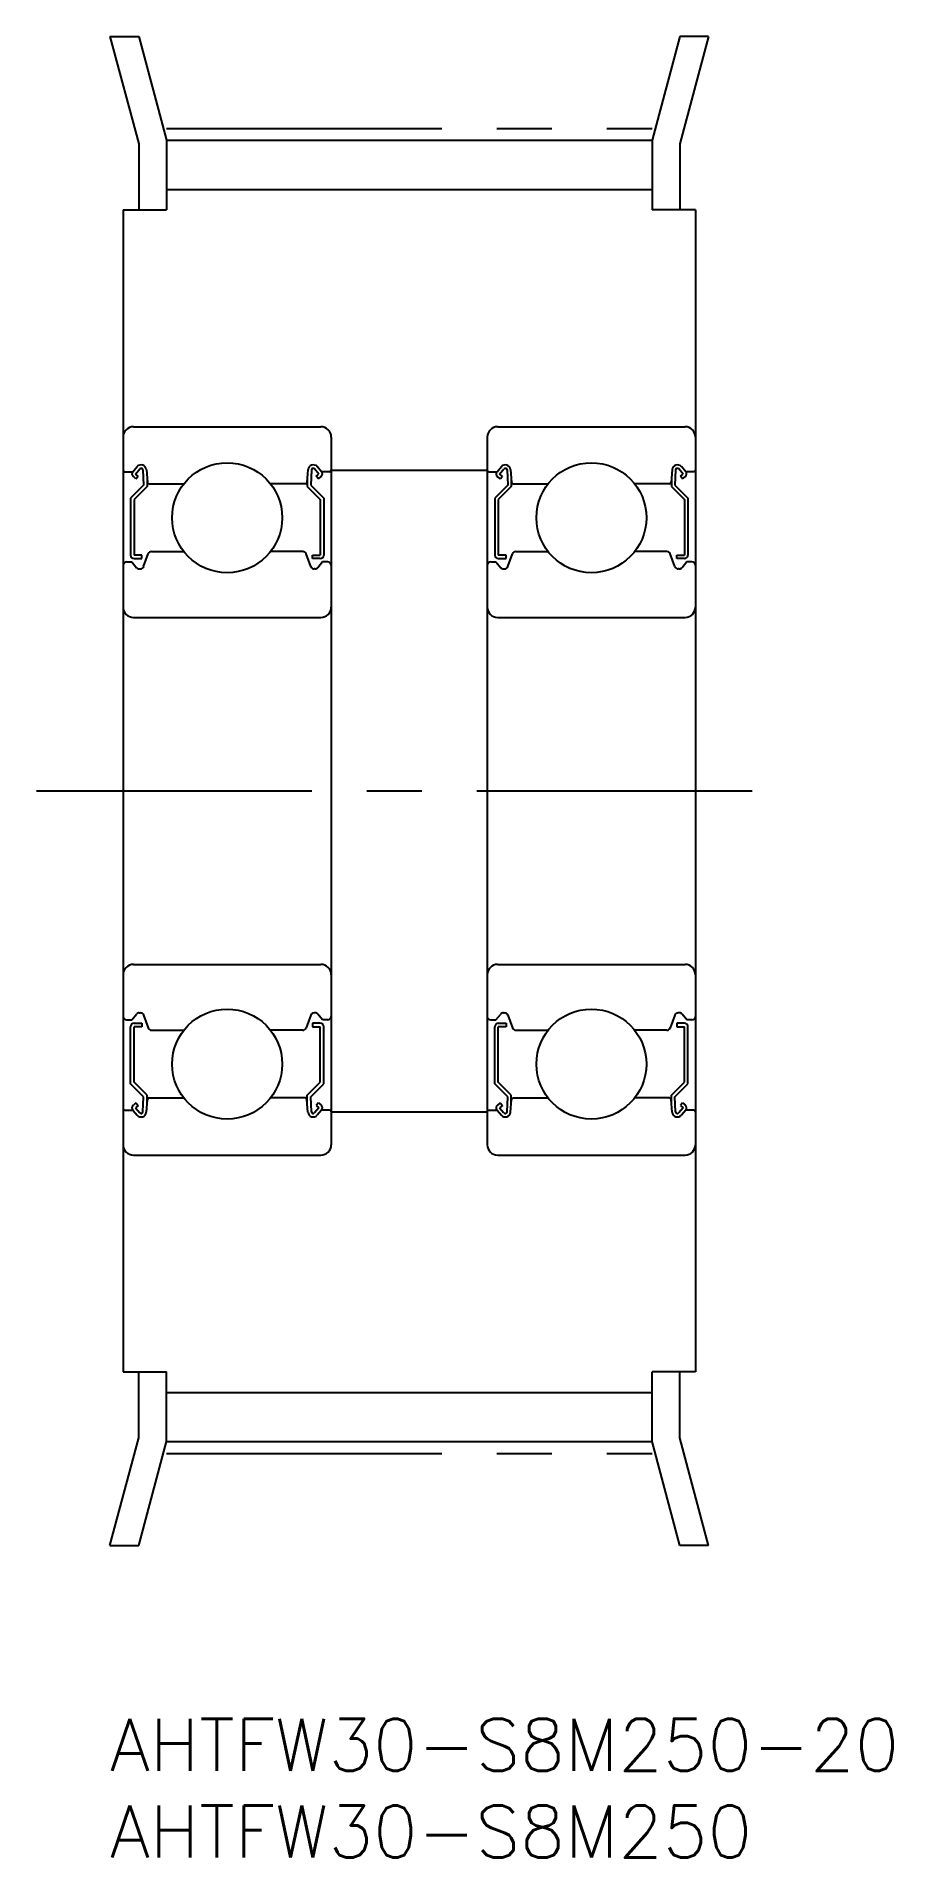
# Model space of a CAD drawing. Extents: x -4 to 45, y -8 to 97.
import ezdxf

# ---------------------------------------------------------------- set-up
doc = ezdxf.new("R2010")
doc.units = 0
doc.header["$LTSCALE"] = 0.5
doc.linetypes.add('CENTER', pattern=[50.8, 31.75, -6.35, 6.35, -6.35])
for name, color, linetype in [('MSM_CENTER', 1, 'CENTER'), ('MSM_CONTINUOUS', 7, 'CONTINUOUS'), ('MSM_PART_NUMBER', 7, 'CONTINUOUS')]:
    doc.layers.add(name, color=color, linetype=linetype)
doc.styles.get("Standard").update_dxf_attribs({"font": 'txt.shx', "height": 3, "bigfont": 'bigfont.shx'})

# ---------------------------------------------------------------- blocks, each defined once
blk = doc.blocks.new('*U2')
at = {"layer": 'MSM_PART_NUMBER'}
blk.add_text('AHTFW30-S8M250-20', height=3, dxfattribs=at).set_placement((0, -3))
blk = doc.blocks.new('*U3')
at = {"layer": 'MSM_PART_NUMBER'}
blk.add_text('AHTFW30-S8M250', height=3, dxfattribs=at).set_placement((0, -8))

msp = doc.modelspace()

# ---------------------------------------------------------------- linework, layer by layer
at = {"layer": 'MSM_CENTER'}
for p, q in [((3.26, 91.69), (31.26, 91.69)), ((-4.24, 53.5), (38.76, 53.5)), ((3.26, 15.3), (31.26, 15.3))]:
    msp.add_line(p, q, dxfattribs=at)
at = {"layer": 'MSM_CONTINUOUS'}
for p, q in [((0, 97), (1.66, 90.8)), ((0, 97), (1.66, 97)), ((1.66, 97), (3.26, 91.01)), ((32.87, 97), (31.26, 91.01)), ((34.52, 97), (32.86, 90.8)), ((34.52, 97), (32.87, 97)), ((1.66, 90.8), (1.66, 87)), ((3.26, 91.01), (31.26, 91.01)), ((3.26, 91.01), (3.26, 87)), ((31.26, 91.01), (31.26, 87)), ((32.86, 90.8), (32.86, 87)), ((3.26, 88.18), (31.26, 88.18)), ((0.76, 87), (0.76, 20)), ((0.76, 87), (3.26, 87)), ((33.76, 87), (31.26, 87)), ((33.76, 87), (33.76, 20)), ((1.36, 74.5), (12.16, 74.5)), ((12.76, 73.9), (12.76, 33.1)), ((21.76, 73.9), (21.76, 33.1)), ((22.36, 74.5), (33.16, 74.5)), ((0.86, 71.9), (1.32, 71.9)), ((1.32, 71.9), (1.57, 72.2)), ((1.5, 71.49), (1.35, 71.62)), ((1.47, 71.77), (1.72, 72.07)), ((1.63, 71.64), (1.47, 71.77)), ((1.5, 71.49), (1.63, 71.64)), ((1.9, 72.01), (1.94, 71.13)), ((2.1, 72.03), (2.16, 71.29)), ((2.14, 71.52), (2.14, 71.05)), ((11.42, 72.03), (11.36, 71.29)), ((11.38, 71.52), (11.38, 71.05)), ((11.62, 72.01), (11.58, 71.13)), ((12.05, 71.77), (11.8, 72.07)), ((11.9, 71.64), (12.05, 71.77)), ((12.02, 71.49), (11.9, 71.64)), ((12.2, 71.9), (11.95, 72.2)), ((12.02, 71.49), (12.18, 71.62)), ((12.66, 71.9), (12.2, 71.9)), ((12.76, 72), (21.76, 72)), ((21.86, 71.9), (22.32, 71.9)), ((22.32, 71.9), (22.57, 72.2)), ((22.5, 71.49), (22.35, 71.62)), ((22.47, 71.77), (22.72, 72.07)), ((22.63, 71.64), (22.47, 71.77)), ((22.5, 71.49), (22.63, 71.64)), ((22.9, 72.01), (22.94, 71.13)), ((23.1, 72.03), (23.16, 71.29)), ((23.14, 71.52), (23.14, 71.05)), ((32.42, 72.03), (32.36, 71.29)), ((32.38, 71.52), (32.38, 71.05)), ((32.62, 72.01), (32.58, 71.13)), ((33.05, 71.77), (32.8, 72.07)), ((32.9, 71.64), (33.05, 71.77)), ((33.02, 71.49), (32.9, 71.64)), ((33.2, 71.9), (32.95, 72.2)), ((33.02, 71.49), (33.18, 71.62)), ((33.66, 71.9), (33.2, 71.9)), ((1.94, 71.13), (1.19, 70.38)), ((1.19, 70.38), (1.19, 67.1)), ((2.14, 71.05), (1.39, 70.3)), ((2.26, 71.2), (4.26, 71.2)), ((11.26, 71.2), (9.27, 71.2)), ((11.38, 71.05), (12.13, 70.3)), ((11.58, 71.13), (12.33, 70.38)), ((12.33, 70.38), (12.33, 67.1)), ((22.94, 71.13), (22.19, 70.38)), ((22.19, 70.38), (22.19, 67.1)), ((23.14, 71.05), (22.39, 70.3)), ((23.26, 71.2), (25.26, 71.2)), ((32.26, 71.2), (30.27, 71.2)), ((32.38, 71.05), (33.13, 70.3)), ((32.58, 71.13), (33.33, 70.38)), ((33.33, 70.38), (33.33, 67.1)), ((1.39, 70.3), (1.39, 67.1)), ((12.13, 70.3), (12.13, 67.1)), ((22.39, 70.3), (22.39, 67.1)), ((33.13, 70.3), (33.13, 67.1)), ((2.4, 67.3), (4.26, 67.3)), ((11.12, 67.3), (9.27, 67.3)), ((23.4, 67.3), (25.26, 67.3)), ((32.12, 67.3), (30.27, 67.3)), ((0.96, 66.7), (1.26, 66.7)), ((1.26, 66.7), (1.54, 66.37)), ((1.84, 67.1), (1.39, 67.1)), ((1.39, 66.9), (1.84, 66.9)), ((1.69, 66.3), (1.76, 66.3)), ((1.84, 66.9), (1.84, 67.1)), ((1.94, 66.43), (2.21, 67.17)), ((11.58, 66.43), (11.31, 67.17)), ((11.68, 67.1), (12.13, 67.1)), ((11.68, 66.9), (11.68, 67.1)), ((12.13, 66.9), (11.68, 66.9)), ((11.83, 66.3), (11.77, 66.3)), ((12.26, 66.7), (11.99, 66.37)), ((12.56, 66.7), (12.26, 66.7)), ((21.96, 66.7), (22.26, 66.7)), ((22.26, 66.7), (22.54, 66.37)), ((22.84, 67.1), (22.39, 67.1)), ((22.39, 66.9), (22.84, 66.9)), ((22.69, 66.3), (22.76, 66.3)), ((22.84, 66.9), (22.84, 67.1)), ((22.94, 66.43), (23.21, 67.17)), ((32.58, 66.43), (32.31, 67.17)), ((32.68, 66.9), (32.68, 67.1)), ((32.68, 67.1), (33.13, 67.1)), ((33.13, 66.9), (32.68, 66.9)), ((32.83, 66.3), (32.77, 66.3)), ((33.26, 66.7), (32.99, 66.37)), ((33.56, 66.7), (33.26, 66.7)), ((1.36, 63.5), (12.16, 63.5)), ((22.36, 63.5), (33.16, 63.5)), ((1.36, 43.5), (12.16, 43.5)), ((22.36, 43.5), (33.16, 43.5)), ((0.96, 40.3), (1.26, 40.3)), ((1.19, 36.62), (1.19, 39.9)), ((1.26, 40.3), (1.54, 40.63)), ((1.39, 40.1), (1.84, 40.1)), ((1.84, 39.9), (1.39, 39.9)), ((1.39, 36.7), (1.39, 39.9)), ((1.69, 40.7), (1.76, 40.7)), ((1.84, 40.1), (1.84, 39.9)), ((1.94, 40.57), (2.21, 39.83)), ((11.58, 40.57), (11.31, 39.83)), ((12.13, 40.1), (11.68, 40.1)), ((11.68, 40.1), (11.68, 39.9)), ((11.68, 39.9), (12.13, 39.9)), ((11.83, 40.7), (11.77, 40.7)), ((12.26, 40.3), (11.99, 40.63)), ((12.13, 36.7), (12.13, 39.9)), ((12.56, 40.3), (12.26, 40.3)), ((12.33, 36.62), (12.33, 39.9)), ((21.96, 40.3), (22.26, 40.3)), ((22.19, 36.62), (22.19, 39.9)), ((22.26, 40.3), (22.54, 40.63)), ((22.39, 40.1), (22.84, 40.1)), ((22.39, 36.7), (22.39, 39.9)), ((22.84, 39.9), (22.39, 39.9)), ((22.69, 40.7), (22.76, 40.7)), ((22.84, 40.1), (22.84, 39.9)), ((22.94, 40.57), (23.21, 39.83)), ((32.58, 40.57), (32.31, 39.83)), ((32.68, 40.1), (32.68, 39.9)), ((33.13, 40.1), (32.68, 40.1)), ((32.68, 39.9), (33.13, 39.9)), ((32.83, 40.7), (32.77, 40.7)), ((33.26, 40.3), (32.99, 40.63)), ((33.13, 36.7), (33.13, 39.9)), ((33.56, 40.3), (33.26, 40.3)), ((33.33, 36.62), (33.33, 39.9)), ((2.4, 39.7), (4.26, 39.7)), ((11.12, 39.7), (9.27, 39.7)), ((23.4, 39.7), (25.26, 39.7)), ((32.12, 39.7), (30.27, 39.7)), ((1.94, 35.87), (1.19, 36.62)), ((2.14, 35.95), (1.39, 36.7)), ((1.9, 34.99), (1.94, 35.87)), ((2.1, 34.97), (2.16, 35.71)), ((2.14, 35.48), (2.14, 35.95)), ((2.26, 35.8), (4.26, 35.8)), ((11.26, 35.8), (9.27, 35.8)), ((11.42, 34.97), (11.36, 35.71)), ((11.38, 35.95), (12.13, 36.7)), ((11.38, 35.48), (11.38, 35.95)), ((11.58, 35.87), (12.33, 36.62)), ((11.62, 34.99), (11.58, 35.87)), ((22.94, 35.87), (22.19, 36.62)), ((23.14, 35.95), (22.39, 36.7)), ((22.9, 34.99), (22.94, 35.87)), ((23.1, 34.97), (23.16, 35.71)), ((23.14, 35.48), (23.14, 35.95)), ((23.26, 35.8), (25.26, 35.8)), ((32.26, 35.8), (30.27, 35.8)), ((32.42, 34.97), (32.36, 35.71)), ((32.38, 35.95), (33.13, 36.7)), ((32.38, 35.48), (32.38, 35.95)), ((32.58, 35.87), (33.33, 36.62)), ((32.62, 34.99), (32.58, 35.87)), ((0.86, 35.1), (1.32, 35.1)), ((1.32, 35.1), (1.57, 34.8)), ((1.5, 35.51), (1.35, 35.38)), ((1.63, 35.36), (1.47, 35.23)), ((1.47, 35.23), (1.72, 34.93)), ((1.5, 35.51), (1.63, 35.36)), ((12.05, 35.23), (11.8, 34.93)), ((12.02, 35.51), (11.9, 35.36)), ((11.9, 35.36), (12.05, 35.23)), ((12.2, 35.1), (11.95, 34.8)), ((12.02, 35.51), (12.18, 35.38)), ((12.66, 35.1), (12.2, 35.1)), ((12.76, 35), (21.76, 35)), ((21.86, 35.1), (22.32, 35.1)), ((22.32, 35.1), (22.57, 34.8)), ((22.5, 35.51), (22.35, 35.38)), ((22.63, 35.36), (22.47, 35.23)), ((22.47, 35.23), (22.72, 34.93)), ((22.5, 35.51), (22.63, 35.36)), ((33.05, 35.23), (32.8, 34.93)), ((33.02, 35.51), (32.9, 35.36)), ((32.9, 35.36), (33.05, 35.23)), ((33.2, 35.1), (32.95, 34.8)), ((33.02, 35.51), (33.18, 35.38)), ((33.66, 35.1), (33.2, 35.1)), ((1.36, 32.5), (12.16, 32.5)), ((22.36, 32.5), (33.16, 32.5)), ((0.76, 20), (3.26, 20)), ((1.66, 16.2), (1.66, 20)), ((3.26, 15.99), (3.26, 20)), ((31.26, 15.99), (31.26, 20)), ((33.76, 20), (31.26, 20)), ((32.86, 16.2), (32.86, 20)), ((3.26, 18.82), (31.26, 18.82)), ((0, 10), (1.66, 16.2)), ((1.66, 10), (3.26, 15.99)), ((3.26, 15.99), (31.26, 15.99)), ((32.87, 10), (31.26, 15.99)), ((34.52, 10), (32.86, 16.2)), ((0, 10), (1.66, 10)), ((34.52, 10), (32.87, 10))]:
    msp.add_line(p, q, dxfattribs=at)
for centre in [(6.76, 69.25), (27.76, 69.25), (6.76, 37.75), (27.76, 37.75)]:
    msp.add_circle(centre, 3.17, dxfattribs=at)
for centre, radius, start, end in [((1.36, 73.9), 0.6, 90, 180), ((12.16, 73.9), 0.6, 0, 90), ((22.36, 73.9), 0.6, 90, 180), ((33.16, 73.9), 0.6, 0, 90), ((0.86, 72), 0.1, 180, 270), ((1.47, 71.77), 0.2, 140.002, 230.0826), ((1.8, 72), 0.3, 4.9967, 140.002), ((1.8, 72), 0.1, 2.8198, 140.0002), ((11.72, 72), 0.3, 39.998, 175.0033), ((11.72, 72), 0.1, 39.9998, 177.1802), ((12.05, 71.77), 0.2, 309.9174, 39.998), ((12.66, 72), 0.1, 270, 0), ((21.86, 72), 0.1, 180, 270), ((22.47, 71.77), 0.2, 140.002, 230.0826), ((22.8, 72), 0.3, 4.9967, 140.002), ((22.8, 72), 0.1, 2.8198, 140.0002), ((32.72, 72), 0.3, 39.998, 175.0033), ((32.72, 72), 0.1, 39.9998, 177.1802), ((33.05, 71.77), 0.2, 309.9174, 39.998), ((33.66, 72), 0.1, 270, 0), ((2.26, 71.3), 0.1, 184.9967, 270), ((11.26, 71.3), 0.1, 270, 355.0033), ((23.26, 71.3), 0.1, 184.9967, 270), ((32.26, 71.3), 0.1, 270, 355.0033), ((2.4, 67.1), 0.2, 90, 159.9914), ((11.12, 67.1), 0.2, 20.0086, 90), ((23.4, 67.1), 0.2, 90, 159.9914), ((32.12, 67.1), 0.2, 20.0086, 90), ((0.96, 66.5), 0.2, 90, 180), ((1.39, 67.1), 0.2, 180, 270), ((1.69, 66.5), 0.2, 219.9945, 270), ((1.76, 66.5), 0.2, 270, 339.9914), ((11.77, 66.5), 0.2, 200.0086, 270), ((11.83, 66.5), 0.2, 270, 320.0055), ((12.13, 67.1), 0.2, 270, 0), ((12.56, 66.5), 0.2, 0, 90), ((21.96, 66.5), 0.2, 90, 180), ((22.39, 67.1), 0.2, 180, 270), ((22.69, 66.5), 0.2, 219.9945, 270), ((22.76, 66.5), 0.2, 270, 339.9914), ((32.77, 66.5), 0.2, 200.0086, 270), ((32.83, 66.5), 0.2, 270, 320.0055), ((33.13, 67.1), 0.2, 270, 0), ((33.56, 66.5), 0.2, 0, 90), ((1.36, 64.1), 0.6, 180, 270), ((12.16, 64.1), 0.6, 270, 0), ((22.36, 64.1), 0.6, 180, 270), ((33.16, 64.1), 0.6, 270, 0), ((1.36, 42.9), 0.6, 90, 180), ((12.16, 42.9), 0.6, 0, 90), ((22.36, 42.9), 0.6, 90, 180), ((33.16, 42.9), 0.6, 0, 90), ((0.96, 40.5), 0.2, 180, 270), ((1.39, 39.9), 0.2, 90, 180), ((1.69, 40.5), 0.2, 90, 140.0055), ((1.76, 40.5), 0.2, 20.0086, 90), ((11.77, 40.5), 0.2, 90, 159.9914), ((11.83, 40.5), 0.2, 39.9945, 90), ((12.13, 39.9), 0.2, 0, 90), ((12.56, 40.5), 0.2, 270, 0), ((21.96, 40.5), 0.2, 180, 270), ((22.39, 39.9), 0.2, 90, 180), ((22.69, 40.5), 0.2, 90, 140.0055), ((22.76, 40.5), 0.2, 20.0086, 90), ((32.77, 40.5), 0.2, 90, 159.9914), ((32.83, 40.5), 0.2, 39.9945, 90), ((33.13, 39.9), 0.2, 0, 90), ((33.56, 40.5), 0.2, 270, 0), ((2.4, 39.9), 0.2, 200.0086, 270), ((11.12, 39.9), 0.2, 270, 339.9914), ((23.4, 39.9), 0.2, 200.0086, 270), ((32.12, 39.9), 0.2, 270, 339.9914), ((2.26, 35.7), 0.1, 90, 175.0033), ((11.26, 35.7), 0.1, 4.9967, 90), ((23.26, 35.7), 0.1, 90, 175.0033), ((32.26, 35.7), 0.1, 4.9967, 90), ((0.86, 35), 0.1, 90, 180), ((1.47, 35.23), 0.2, 129.9174, 219.998), ((1.8, 35), 0.3, 219.998, 355.0033), ((1.8, 35), 0.1, 219.9998, 357.1802), ((11.72, 35), 0.3, 184.9967, 320.002), ((11.72, 35), 0.1, 182.8198, 320.0002), ((12.05, 35.23), 0.2, 320.002, 50.0826), ((12.66, 35), 0.1, 0, 90), ((21.86, 35), 0.1, 90, 180), ((22.47, 35.23), 0.2, 129.9174, 219.998), ((22.8, 35), 0.3, 219.998, 355.0033), ((22.8, 35), 0.1, 219.9998, 357.1802), ((32.72, 35), 0.3, 184.9967, 320.002), ((32.72, 35), 0.1, 182.8198, 320.0002), ((33.05, 35.23), 0.2, 320.002, 50.0826), ((33.66, 35), 0.1, 0, 90), ((1.36, 33.1), 0.6, 180, 270), ((12.16, 33.1), 0.6, 270, 0), ((22.36, 33.1), 0.6, 180, 270), ((33.16, 33.1), 0.6, 270, 0)]:
    msp.add_arc(centre, radius, start, end, dxfattribs=at)

# ---------------------------------------------------------------- block references
for name in ['*U2', '*U3']:
    msp.add_blockref(name, (0, 0), dxfattribs=at)

doc.saveas('drawing.dxf')
